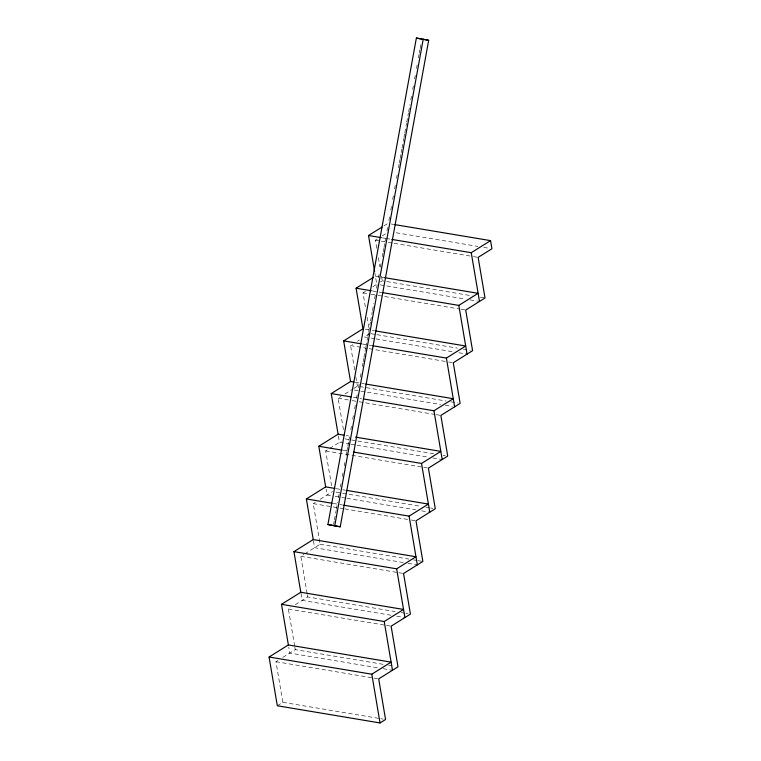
<?xml version="1.0" encoding="UTF-8"?>
<svg xmlns="http://www.w3.org/2000/svg" width="761" height="761" viewBox="0 0 761 761"><rect width="100%" height="100%" fill="white"/><g stroke="black" fill="none" stroke-linecap="round" stroke-linejoin="round"><path stroke-width="0.57" stroke-dasharray="3.81 2.85" d="M333.584 524.5L334.222 520.99M334.431 519.82L336.134 510.469M336.343 509.299L337.618 502.279M338.474 497.599L339.539 491.758M340.386 487.078L341.023 483.568M342.298 476.548L342.935 473.038M344.21 466.027L344.847 462.517M346.131 455.497L346.769 451.996M346.978 450.826L347.615 447.316M347.825 446.146L348.681 441.466M348.89 440.296L349.527 436.785M350.802 429.775L351.439 426.265M352.714 419.244L353.361 415.734M354.636 408.724L355.273 405.213M356.548 398.193L357.185 394.683M358.46 387.672L359.097 384.162M360.372 377.142L361.009 373.632M362.284 366.621L362.921 363.111M363.14 361.941L363.777 358.431M363.986 357.261L364.842 352.59M365.052 351.42L365.689 347.91M365.898 346.74L367.601 337.38M367.82 336.21L368.457 332.709M368.666 331.539L370.369 322.179M370.578 321.009L372.281 311.658M372.49 310.488L373.765 303.468M374.621 298.788L375.687 292.947M376.533 288.267L377.171 284.757M378.445 277.736L379.083 274.226M380.357 267.216L380.995 263.706M382.279 256.685L382.916 253.185M383.125 252.015L383.763 248.505M383.972 247.335L384.828 242.654M385.037 241.484L385.675 237.974M386.949 230.964L387.587 227.453M388.871 220.433L389.508 216.923M390.783 209.912L391.42 206.402M392.695 199.382L393.332 195.872M394.607 188.861L395.244 185.351M396.519 178.331L397.156 174.821M398.431 167.81L399.078 164.3M399.287 163.13L399.925 159.62M400.134 158.45L400.99 153.779M401.199 152.609L401.837 149.099M402.046 147.929L403.749 138.569M403.967 137.399L404.605 133.898M404.814 132.728L406.517 123.368M406.726 122.198L408.429 112.847M408.638 111.677L409.922 104.657M410.769 99.976L411.834 94.136M412.681 89.456L413.318 85.945M414.593 78.925L415.23 75.425M416.514 68.404L417.152 64.894M418.426 57.874L419.064 54.373M419.273 53.203L419.91 49.693M420.129 48.523L420.976 43.843M383.963 225.855L387.825 223.449M376.79 248.314L375.411 240.191L377.38 238.954M382.307 235.881L388.215 232.191M365.337 306.807L362.978 292.88L365.936 291.025M372.833 286.726L376.771 284.262L374.802 272.657M380.443 281.96L382.279 280.809L472.172 295.848M354.674 369.941L350.545 345.561L352.524 344.333M357.442 341.251L359.411 340.024M369.856 333.499L364.338 336.942L366.669 337.342M343.42 429.594L338.122 398.25L341.071 396.405M345.009 393.941L351.905 389.632M353.741 388.49L357.423 386.188L446.136 401.028M331.577 485.765L325.689 450.94L328.638 449.095M329.627 448.476L341.309 441.171M304.761 553.856L320.124 544.248L313.256 503.63L315.225 502.403M320.153 499.321L332.557 491.568M307.102 593.456L300.823 556.32L303.782 554.474M294.678 646.146L288.39 609.009L290.36 607.773M295.287 604.7L307.691 596.938L395.244 611.587M277.318 705.761L282.835 702.317L275.958 661.69L277.927 660.462M282.854 657.39L295.268 649.628L383.982 664.467M391.325 224.029L393.665 224.419M396.205 232.742L477.918 246.412M483.758 247.392L489.589 248.362M382.536 237.851L384.866 238.241M386.036 238.44L390.707 239.22M375.411 240.191L380.081 240.971M381.251 241.161L387.083 242.141M388.253 242.34L392.923 243.12M394.093 243.311L472.305 256.4M473.475 256.59L478.136 257.37M375.392 276.138L384.733 277.698M480.343 297.218L485.014 297.998M380.272 284.842L465.485 299.102M470.155 299.882L478.327 301.251M372.433 290.93L381.775 292.5M362.978 292.88L369.989 294.05M371.149 294.241L376.99 295.22M378.16 295.42L459.872 309.09M461.042 309.28L465.713 310.06M365.299 329.209L371.13 330.188M372.3 330.388L374.64 330.778M371.016 333.699L375.687 334.479M376.857 334.669L457.409 348.148M463.24 349.128L470.241 350.298M371.339 338.122L374.84 338.702M376.01 338.902L454.222 351.982M458.893 352.762L467.064 354.131M362.341 344.01L368.172 344.99M369.342 345.18L371.682 345.57M350.545 345.561L368.058 348.49M369.228 348.69L447.439 361.77M448.61 361.97L452.11 362.559M355.197 382.288L364.538 383.858M450.807 401.808L457.818 402.988M354.236 390.022L440.629 404.481M445.299 405.261L452.3 406.431M353.408 397.29L361.58 398.65M338.122 398.25L350.964 400.4M352.124 400.6L357.965 401.57M359.135 401.77L435.007 414.46M436.177 414.659L440.847 415.439M346.274 435.568L348.605 435.958M344.99 438.878L356.662 440.828M357.832 441.028L433.713 453.718M443.045 455.278L445.385 455.668M349.984 444.082L339.473 442.322L338.293 435.359M351.144 444.272L355.815 445.061M356.985 445.252L428.196 457.161M432.866 457.951L442.198 459.511M343.316 450.369L349.147 451.34M325.689 450.94L422.574 467.149M423.744 467.349L427.244 467.929M336.172 488.648L345.513 490.208M336.058 492.148L421.28 506.407M425.951 507.187L429.451 507.777M430.612 507.968L432.952 508.358M330.54 495.601L327.04 495.011L326.06 489.209M335.211 496.381L345.722 498.132M346.892 498.331L415.763 509.851M421.604 510.831L429.775 512.201M333.213 503.44L342.555 505.009M313.256 503.63L331.929 506.75M333.099 506.95L338.94 507.929M340.1 508.12L343.611 508.709M344.771 508.9L410.15 519.839M411.311 520.029L414.812 520.619M320.124 544.248L408.847 559.097M413.518 559.877L417.018 560.457M418.189 560.657L421.689 561.247M403.33 562.541L314.607 547.701L313.437 540.738M408.001 563.321L417.342 564.881M300.823 556.32L397.718 572.529M398.878 572.719L403.549 573.499M401.085 612.567L404.586 613.147M405.756 613.347L408.086 613.737M390.897 615.23L302.184 600.391L301.004 593.428M396.738 616.21L404.909 617.571M288.39 609.009L385.285 625.219M386.455 625.409L391.125 626.189M388.652 665.257L392.153 665.837M377.304 667.72L289.751 653.081L288.771 647.269M383.135 668.7L392.476 670.26M275.958 661.69L372.852 677.899M374.022 678.099L377.523 678.688M282.835 702.317L379.72 718.527M380.89 718.717L383.23 719.116M378.36 257.599L379.929 266.883M381.499 276.167L382.279 280.809M367.106 317.251L369.066 328.857M355.853 376.904L357.423 386.188M307.301 594.617L307.691 596.938M294.868 647.307L295.268 649.628"/><path stroke-width="1.14" d="M327.915 524.548L416.372 38.05L423.221 39.192L428.671 40.314L340.215 526.812L327.915 524.548L340.215 526.812M334.764 525.699L423.221 39.192M374.612 271.496L368.524 235.51L382.032 227.063M394.826 224.619L490.55 240.628L491.929 248.752L478.136 257.37L485.014 297.998L465.713 310.06L472.581 350.688L453.28 362.75L460.148 403.378L440.847 415.439L447.715 456.058L428.414 468.129L435.282 508.748L415.982 520.819L422.859 561.437L403.549 573.499L410.426 614.127L391.125 626.189L397.993 666.817L378.693 678.879L385.561 719.506L380.043 722.95L277.318 705.761L269.071 657.019L288.371 644.947L281.503 604.329L300.804 592.267L293.936 551.639L313.237 539.578L306.369 498.95L325.67 486.888L318.802 446.26L338.103 434.198L331.225 393.58L350.536 381.508L343.658 340.89L362.959 328.819L356.091 288.2L373.461 277.337M391.867 239.42L471.249 252.7L490.55 240.628M382.945 292.69L458.816 305.389L478.117 293.318L384.733 277.698M372.842 345.77L446.393 358.07L465.694 346.008L375.801 330.968M363.92 399.04L433.96 410.759L453.261 398.697L365.708 384.048M353.817 452.12L421.527 463.449L440.828 451.387L355.606 437.128M343.725 505.199L409.095 516.139L428.395 504.077L346.683 490.398M293.936 551.639L396.662 568.828L415.963 556.757L313.237 539.578M281.503 604.329L384.229 621.518L403.53 609.447L300.804 592.267M269.071 657.019L371.796 674.198L391.106 662.137L288.371 644.947M422.964 39.353L428.671 40.314M368.524 235.51L381.366 237.66M356.091 288.2L371.263 290.74M343.658 340.89L361.171 343.82M350.536 381.508L354.036 382.098M331.225 393.58L351.078 396.9M338.103 434.198L343.934 435.178M318.802 446.26L342.146 450.17M325.67 486.888L335.011 488.448M306.369 498.95L332.053 503.249M416.372 38.05L421.822 39.163M471.249 252.7L479.497 301.442M458.816 305.389L467.064 354.131M446.393 358.07L454.631 406.821M433.96 410.759L442.198 459.511M421.527 463.449L429.775 512.201M409.095 516.139L417.342 564.881M396.662 568.828L404.909 617.571M384.229 621.518L392.476 670.26M371.796 674.198L380.043 722.95"/></g></svg>
